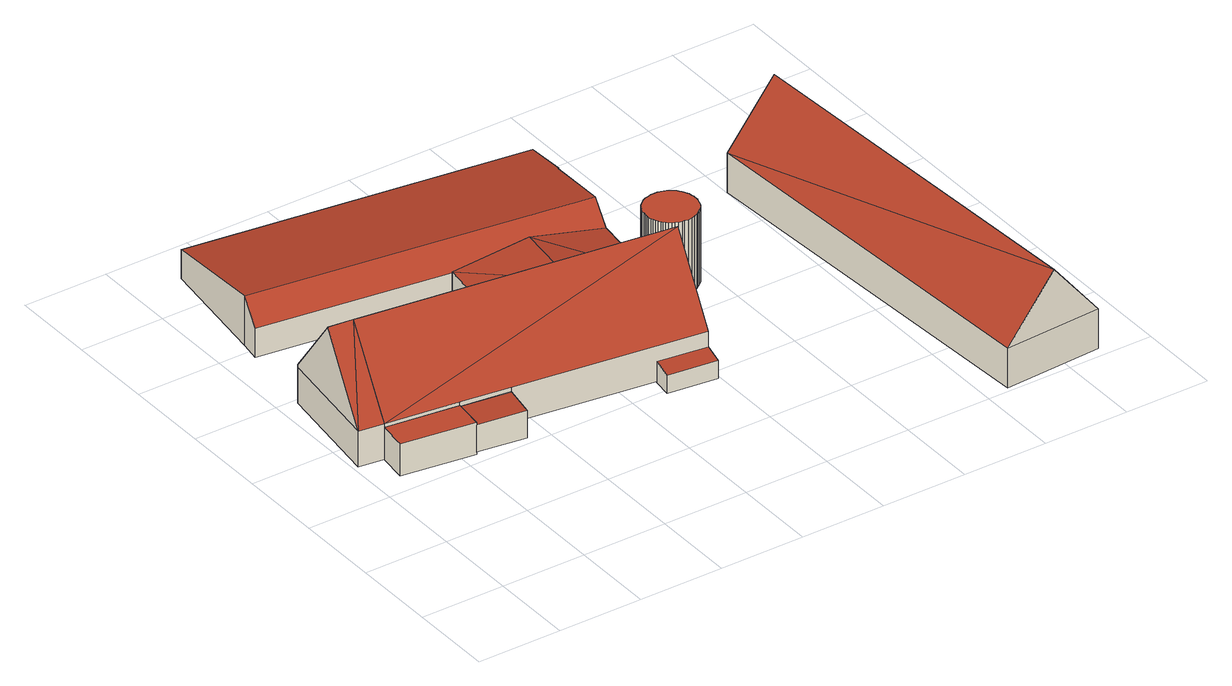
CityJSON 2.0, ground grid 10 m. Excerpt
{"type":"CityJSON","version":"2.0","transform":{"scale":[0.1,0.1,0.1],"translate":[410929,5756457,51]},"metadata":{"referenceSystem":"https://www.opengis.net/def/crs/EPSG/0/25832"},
"CityObjects":{
"building1":{"type":"Building","attributes":{"Gemeindeschluessel":"05515000","Geometrietyp2DReferenz":"3000","function":"51009_1610","roofType":"2100","measuredHeight":3.55},"geometry":[{"type":"Solid","lod":"2","boundaries":[[[[0,1,2,3]],[[4,5,1,0]],[[6,7,5,4]],[[3,2,7,6]],[[4,0,3,6]],[[1,5,7,2]]]],"semantics":{"surfaces":[{"type":"WallSurface"},{"type":"RoofSurface"},{"type":"GroundSurface"}],"values":[[0,0,0,0,1,2]]}}]},
"building2":{"type":"Building","attributes":{"name":"Notarp","Gemeindeschluessel":"05515000","Geometrietyp2DReferenz":"3000","function":"31001_1100"},"address":[{"country":"Germany","locality":"Münster","thoroughfareNumber":"1","thoroughfareName":"Auf der Laer"}],"children":["building2-1","building2-2","building2-3"]},
"building2-1":{"type":"BuildingPart","attributes":{"roofType":"3100","measuredHeight":12.95},"parents":["building2"],"geometry":[{"type":"Solid","lod":"2","boundaries":[[[[8,9,10,11]],[[12,13,9,8]],[[14,15,13,12]],[[16,17,15,14]],[[11,10,18,19]],[[11,20,21]],[[11,19,20]],[[21,20,16,22]],[[14,23,24,22,16]],[[21,22,24,8,11]],[[24,23,12,8]],[[23,14,12]],[[9,13,15,17,18,10]],[[19,18,17,16]],[[20,19,16]]]],"semantics":{"surfaces":[{"type":"WallSurface"},{"type":"RoofSurface"},{"type":"GroundSurface"},{"type":"ClosureSurface"}],"values":[[0,0,0,0,0,1,1,1,1,0,0,0,2,3,3]]}}]},
"building2-2":{"type":"BuildingPart","attributes":{"roofType":"1000","measuredHeight":3.92},"parents":["building2"],"geometry":[{"type":"Solid","lod":"2","boundaries":[[[[25,26,27,28]],[[29,30,26,25]],[[31,18,30,29]],[[29,25,28,31]],[[26,30,18,27]],[[18,31,28,27]]]],"semantics":{"surfaces":[{"type":"WallSurface"},{"type":"RoofSurface"},{"type":"GroundSurface"},{"type":"ClosureSurface"}],"values":[[0,0,0,1,2,3]]}}]},
"building2-3":{"type":"BuildingPart","attributes":{"roofType":"3100","measuredHeight":12.95},"parents":["building2"],"geometry":[{"type":"Solid","lod":"2","boundaries":[[[[32,28,27,33,34]],[[35,36,17,16]],[[37,38,36,35]],[[39,40,38,37]],[[34,33,40,39]],[[20,19,41]],[[32,34,39,41,19]],[[37,20,41]],[[37,35,16,20]],[[41,39,37]],[[27,18,17,36,38,40,33]],[[28,32,19,31]],[[18,27,28,31]],[[16,17,18,31,19]],[[20,16,19]]]],"semantics":{"surfaces":[{"type":"WallSurface"},{"type":"RoofSurface"},{"type":"GroundSurface"},{"type":"ClosureSurface"}],"values":[[0,0,0,0,0,1,1,1,1,0,2,0,3,3,3]]}}]},
"building3":{"type":"Building","attributes":{"Gemeindeschluessel":"05515000","Geometrietyp2DReferenz":"3000","function":"31001_2700"},"children":["building3-1","building3-2"]},
"building3-1":{"type":"BuildingPart","attributes":{"roofType":"3100","measuredHeight":5.18},"parents":["building3"],"geometry":[{"type":"Solid","lod":"2","boundaries":[[[[42,43,44,45,46]],[[47,48,43,42]],[[49,50,51,48,47]],[[52,49,53]],[[47,53,49]],[[46,52,42]],[[53,42,52]],[[52,46,49]],[[53,47,42]],[[44,43,48,51]],[[50,49,46,45]],[[44,51,50,45]]]],"semantics":{"surfaces":[{"type":"WallSurface"},{"type":"RoofSurface"},{"type":"GroundSurface"},{"type":"ClosureSurface"}],"values":[[0,0,0,1,1,1,1,0,0,2,0,3]]}}]},
"building3-2":{"type":"BuildingPart","attributes":{"roofType":"3100","measuredHeight":6.01},"parents":["building3"],"geometry":[{"type":"Solid","lod":"2","boundaries":[[[[54,55,56,57]],[[58,59,55,54]],[[60,61,59,58]],[[62,63,61,60]],[[64,65,63,62]],[[66,67,65,64]],[[45,44,67,66]],[[57,56,51,50]],[[64,62,60,58,54,66]],[[57,50,45,66,54]],[[55,59,61,63,65,67,44,51,56]],[[44,45,50,51]]]],"semantics":{"surfaces":[{"type":"WallSurface"},{"type":"RoofSurface"},{"type":"GroundSurface"},{"type":"ClosureSurface"}],"values":[[0,0,0,0,0,0,0,0,1,1,2,3]]}}]},
"building4":{"type":"Building","attributes":{"Gemeindeschluessel":"05515000","Geometrietyp2DReferenz":"3000","function":"31001_2700","roofType":"2100","measuredHeight":2.53},"geometry":[{"type":"Solid","lod":"2","boundaries":[[[[68,69,70,71]],[[72,73,69,68]],[[74,75,73,72]],[[71,70,75,74]],[[72,68,71,74]],[[69,73,75,70]]]],"semantics":{"surfaces":[{"type":"WallSurface"},{"type":"RoofSurface"},{"type":"GroundSurface"}],"values":[[0,0,0,0,1,2]]}}]},
"building5":{"type":"Building","attributes":{"Gemeindeschluessel":"05515000","Geometrietyp2DReferenz":"3000","function":"51003_1201","roofType":"1000","measuredHeight":9},"geometry":[{"type":"Solid","lod":"2","boundaries":[[[[76,77,78,79]],[[80,81,77,76]],[[82,83,81,80]],[[84,85,83,82]],[[86,87,85,84]],[[88,89,87,86]],[[90,91,89,88]],[[92,93,91,90]],[[94,95,93,92]],[[96,97,95,94]],[[98,99,97,96]],[[100,101,99,98]],[[102,103,101,100]],[[104,105,103,102]],[[106,107,105,104]],[[108,109,107,106]],[[110,111,109,108]],[[112,113,111,110]],[[114,115,113,112]],[[116,117,115,114]],[[118,119,117,116]],[[120,121,119,118]],[[122,123,121,120]],[[124,125,123,122]],[[126,127,125,124]],[[128,129,127,126]],[[130,131,129,128]],[[132,133,131,130]],[[134,135,133,132]],[[136,137,135,134]],[[138,139,137,136]],[[140,141,139,138]],[[142,143,141,140]],[[144,145,143,142]],[[146,147,145,144]],[[148,149,147,146]],[[150,151,149,148]],[[152,153,151,150]],[[154,155,153,152]],[[156,157,155,154]],[[158,159,157,156]],[[160,161,159,158]],[[162,163,161,160]],[[164,165,163,162]],[[166,167,165,164]],[[168,169,167,166]],[[170,171,169,168]],[[172,173,171,170]],[[174,175,173,172]],[[176,177,175,174]],[[178,179,177,176]],[[180,181,179,178]],[[182,183,181,180]],[[184,185,183,182]],[[79,78,185,184]],[[182,180,178,176,174,172,170,168,166,164,162,160,158,156,154,152,150,148,146,144,142,140,138,136,134,132,130,128,126,124,122,120,118,116,114,112,110,108,106,104,102,100,98,96,94,92,90,88,86,84,82,80,76,79,184]],[[77,81,83,85,87,89,91,93,95,97,99,101,103,105,107,109,111,113,115,117,119,121,123,125,127,129,131,133,135,137,139,141,143,145,147,149,151,153,155,157,159,161,163,165,167,169,171,173,175,177,179,181,183,185,78]]]],"semantics":{"surfaces":[{"type":"WallSurface"},{"type":"RoofSurface"},{"type":"GroundSurface"}],"values":[[0,0,0,0,0,0,0,0,0,0,0,0,0,0,0,0,0,0,0,0,0,0,0,0,0,0,0,0,0,0,0,0,0,0,0,0,0,0,0,0,0,0,0,0,0,0,0,0,0,0,0,0,0,0,0,1,2]]}}]},
"building6":{"type":"Building","attributes":{"Gemeindeschluessel":"05515000","Geometrietyp2DReferenz":"3000","function":"31001_2700","roofType":"5000","measuredHeight":11.86},"geometry":[{"type":"Solid","lod":"2","boundaries":[[[[186,187,188,189]],[[190,191,187,186]],[[192,193,191,190]],[[194,195,193,192]],[[196,197,195,194]],[[198,199,197,196]],[[189,188,199,198]],[[186,200,201]],[[186,189,200]],[[196,194,192,190,201,198]],[[200,198,201]],[[201,190,186]],[[200,189,198]],[[187,191,193,195,197,199,188]]]],"semantics":{"surfaces":[{"type":"WallSurface"},{"type":"RoofSurface"},{"type":"GroundSurface"}],"values":[[0,0,0,0,0,0,0,1,1,1,1,0,0,2]]}}]}
},
"vertices":[
[116,241,46],[116,241,11],[112,206,11],[112,206,44],[174,233,46],[174,233,11],[169,198,44],[169,198,11],
[18,387,51],[18,387,8],[1,256,8],[1,256,51],[22,386,51],[22,386,8],[22,389,51],[22,389,8],[48,386,51],[48,386,8],[30,252,8],[30,252,51],[39,319,138],[10,323,138],[10,323,137],[22,386,55],[18,387,55],
[112,206,47],[112,206,8],[116,241,8],[116,241,47],[26,218,47],[26,218,8],[30,252,47],
[116,241,51],[174,233,8],[174,233,51],[240,361,51],[240,361,8],[415,339,51],[415,339,8],[396,203,51],[396,203,8],[406,271,138],
[415,339,45],[415,339,9],[426,426,9],[426,426,44],[426,426,45],[240,361,45],[240,361,9],[252,449,45],[252,449,44],[252,449,9],[339,437,61],[328,350,61],
[34,503,69],[34,503,9],[30,479,9],[30,479,44],[52,641,44],[52,641,9],[449,588,44],[449,588,9],[442,532,54],[442,532,9],[441,532,54],[441,532,9],[429,449,69],[429,449,9],
[393,181,29],[393,181,7],[396,203,7],[396,203,33],[335,188,29],[335,188,7],[338,211,33],[338,211,7],
[483,342,99],[483,342,9],[484,346,9],[484,346,99],[481,338,99],[481,338,9],[479,335,99],[479,335,9],[476,332,99],[476,332,9],[472,329,99],[472,329,9],[469,327,99],[469,327,9],[465,325,99],[465,325,9],[461,324,99],[461,324,9],[456,323,99],[456,323,9],[452,324,99],[452,324,9],[449,324,99],[449,324,9],[445,325,99],[445,325,9],[442,327,99],[442,327,9],[439,328,99],[439,328,9],[436,330,99],[436,330,9],[434,332,99],[434,332,9],[432,334,99],[432,334,9],[431,336,99],[431,336,9],[429,338,99],[429,338,9],[429,339,99],[429,339,9],[428,341,99],[428,341,9],[427,344,99],[427,344,9],[426,346,99],[426,346,9],[425,349,99],[425,349,9],[425,352,99],[425,352,9],[425,355,99],[425,355,9],[426,359,99],[426,359,9],[426,362,99],[426,362,9],[428,366,99],[428,366,9],[430,370,99],[430,370,9],[432,373,99],[432,373,9],[435,376,99],[435,376,9],[439,379,99],[439,379,9],[443,381,99],[443,381,9],[447,382,99],[447,382,9],[451,383,99],[451,383,9],[455,383,99],[455,383,9],[459,383,99],[459,383,9],[463,382,99],[463,382,9],[466,381,99],[466,381,9],[469,380,99],[469,380,9],[472,378,99],[472,378,9],[475,376,99],[475,376,9],[477,374,99],[477,374,9],[478,372,99],[478,372,9],[480,370,99],[480,370,9],[481,368,99],[481,368,9],[482,366,99],[482,366,9],[483,364,99],[483,364,9],[484,362,99],[484,362,9],[484,359,99],[484,359,9],[485,356,99],[485,356,9],[485,353,99],[485,353,9],[485,349,99],[485,349,9],
[601,462,50],[601,462,2],[627,5,2],[627,5,50],[718,468,50],[718,468,2],[718,465,50],[718,465,2],[722,392,50],[722,392,2],[730,258,50],[730,258,2],[744,12,50],[744,12,2],[687,9,121],[661,465,121]
]}
